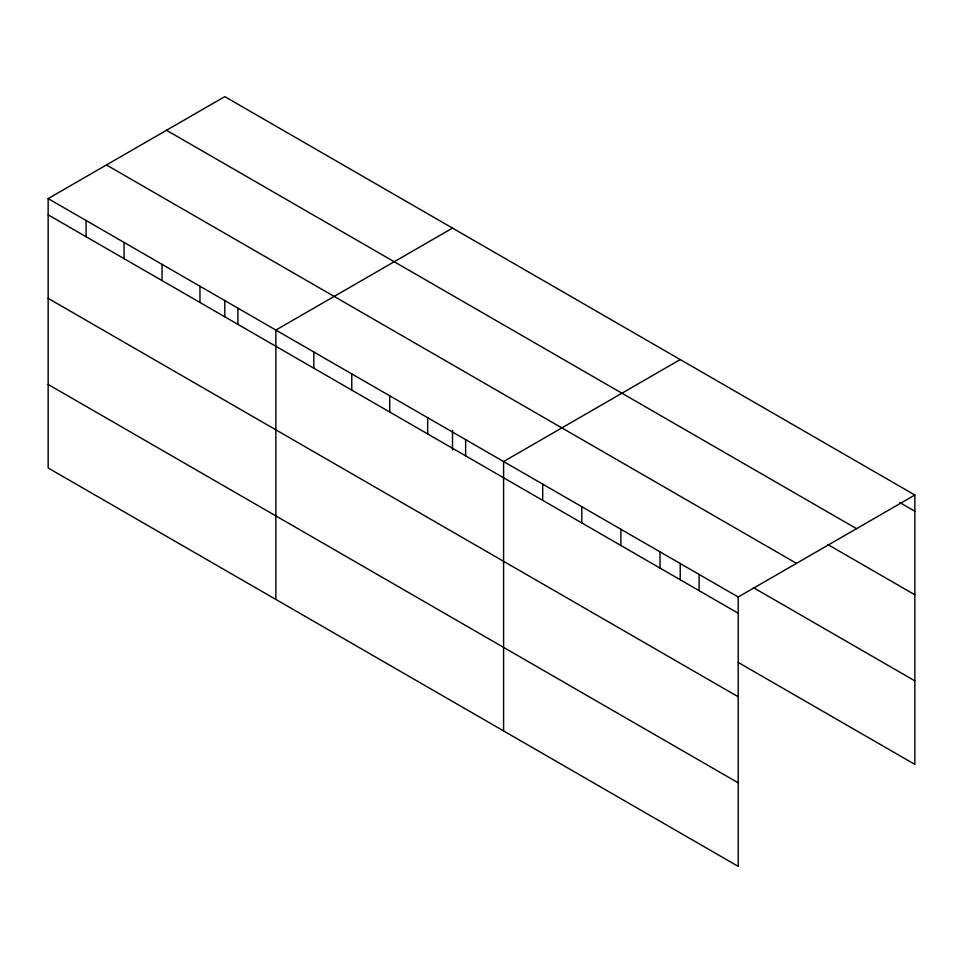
<?xml version="1.0" encoding="UTF-8"?>
<svg xmlns="http://www.w3.org/2000/svg" width="963" height="963" viewBox="0 0 963 963"><rect width="100%" height="100%" fill="white"/><g stroke="black" fill="none" stroke-linecap="round" stroke-linejoin="round"><path stroke-width="1.44" d="M48.15 198.607L738.212 597L738.212 866.375L48.15 467.982L48.15 198.607L224.788 96.625L914.85 495.018L914.85 764.393L738.248 662.448M452.514 228.087L275.875 330.068L275.875 599.455M680.227 359.56L503.589 461.542L503.589 730.929M738.212 597L914.85 495.018M899.719 502.505L914.85 511.245M166.503 130.27L856.564 528.675M827.819 544.54L914.85 594.785M106.436 164.95L796.497 563.355M753.391 587.635L914.85 680.853M48.15 214.821L738.212 613.226M48.15 298.361L738.212 696.767M48.15 384.442L738.212 782.835M699.102 574.43L699.102 590.656M680.227 563.307L680.227 579.714M660.004 551.847L660.004 568.074M620.906 529.277L620.906 545.503M581.796 506.694L581.796 522.921M542.699 484.124L542.699 500.351M465.635 439.634L465.635 455.86M452.514 430.341L452.514 449.733M427.68 417.725L427.68 433.94M389.726 395.805L389.726 412.032M351.772 373.897L351.772 390.123M313.818 351.989L313.818 368.215M237.921 308.16L237.921 324.387M224.788 300.36L224.788 316.767M199.967 286.252L199.967 302.478M162.013 264.344L162.013 280.558M124.058 242.423L124.058 258.65M86.104 220.515L86.104 236.742"/></g></svg>
